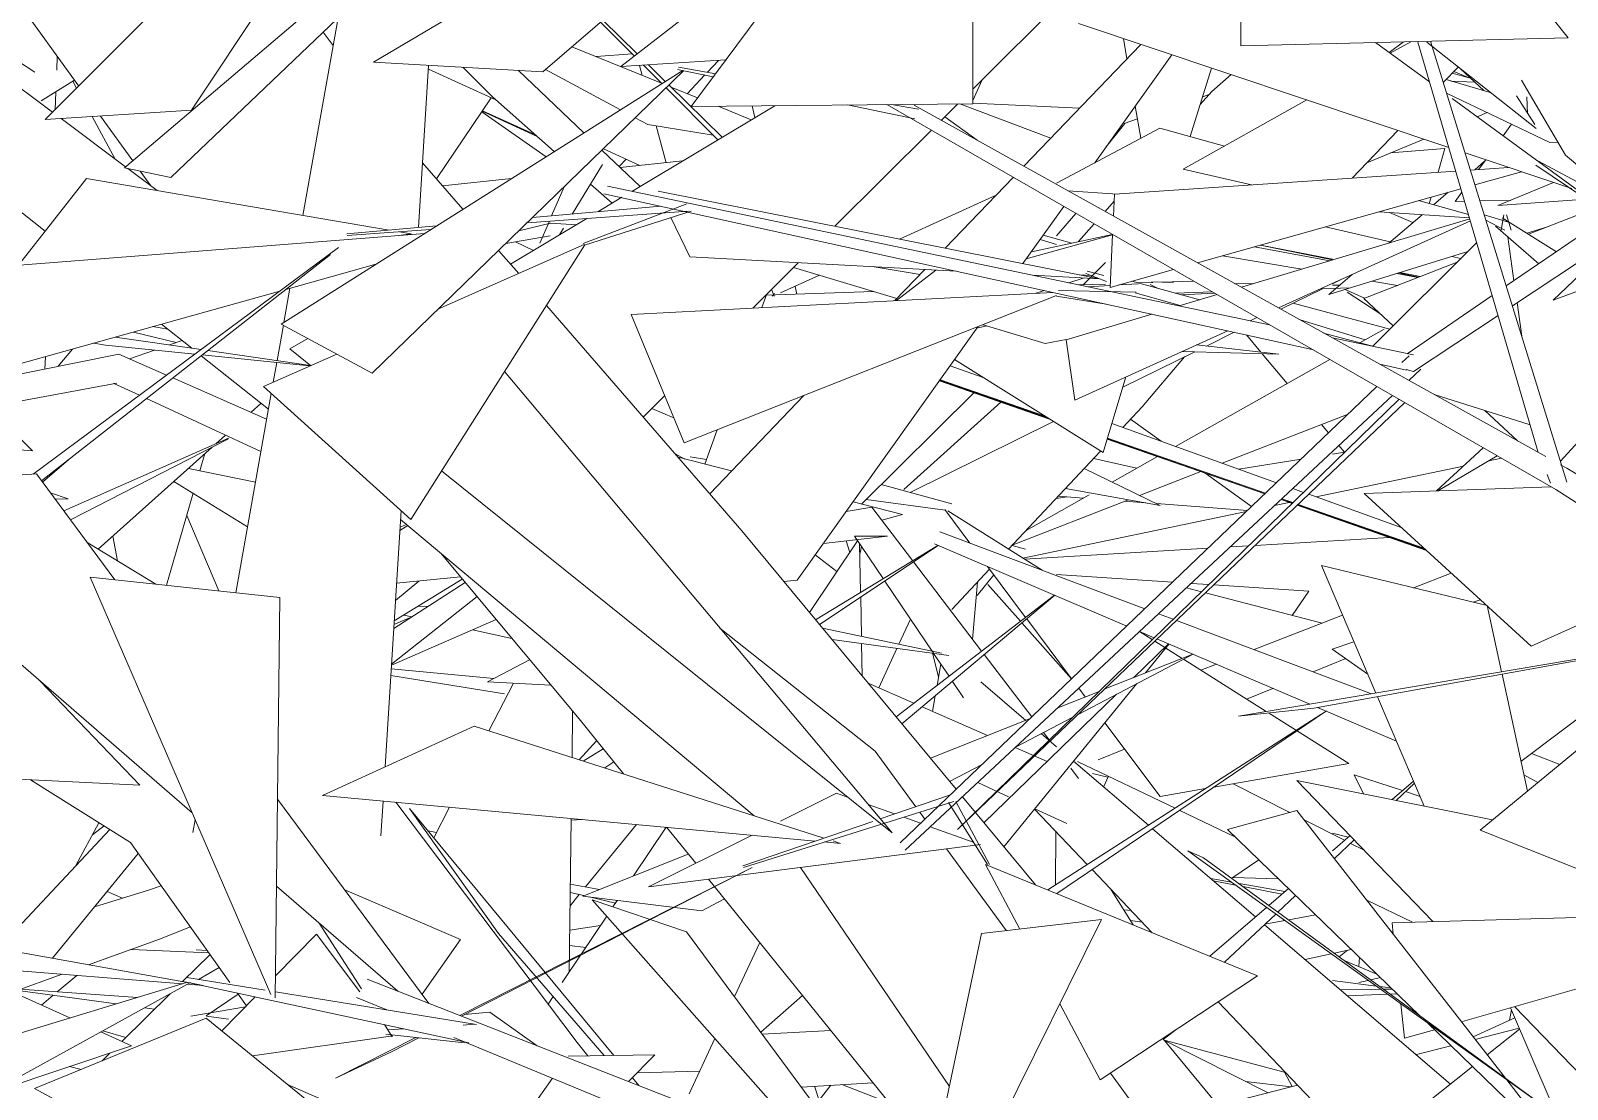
# Model space of a CAD drawing. Header units: millimetres. Extents: x 78096 to 288885, y -20632 to 149556.
# Drawn here: x 251106.8 to 251387.7, y 94326.8 to 94520.3 of the extents above; entities that cross this region are included whole.
import ezdxf

# ---------------------------------------------------------------- set-up
doc = ezdxf.new("R2010")
doc.units = ezdxf.units.MM
doc.layers.add('G-IMPT', color=8, linetype='Continuous', lineweight=9)
doc.layers.add('L-PLNT', color=71, linetype='Continuous', lineweight=9)

# ---------------------------------------------------------------- blocks, each defined once
blk = doc.blocks.new('ZZ-V - Tree Broadleaf 1 - 3dtree rotund SIMPLU-4826059-TOMH A-A')
at = {"layer": 'G-IMPT'}
for p, q in [((25582.55, 94509.63), (25618.76, 94545.66)), ((25414.34, 94505.38), (25379.02, 94531.78)), ((25419.12, 94510.17), (25403.18, 94532.23)), ((25466.54, 94522.65), (25460.1, 94486.54)), ((25465.64, 94517.58), (25463.78, 94520.02)), ((25412.95, 94483.64), (25369.84, 94518)), ((25591.88, 94495.51), (25613.26, 94517.79)), ((25483.07, 94513.96), (25481.23, 94484.32)), ((25604.86, 94496.16), (25618.94, 94515.89)), ((25671.72, 94513.3), (25675.98, 94509.35)), ((25520.24, 94490.93), (25546.36, 94506.59)), ((25576.8, 94503.9), (25579.84, 94506.92)), ((25427.68, 94495.4), (25415.88, 94504.22)), ((25428.99, 94496.51), (25423.08, 94504.68)), ((25681.06, 94503.19), (25679.52, 94501.08)), ((25557.35, 94484.55), (25574.99, 94502.1)), ((25433.43, 94491.1), (25428.1, 94495.09)), ((25432.27, 94491.97), (25430.35, 94494.63)), ((25489.35, 94487.66), (25481.97, 94496.17)), ((25676.32, 94496.7), (25675.03, 94494.94)), ((25577.52, 94480.54), (25589.94, 94493.49)), ((25678.53, 94488.32), (25688.74, 94492.55)), ((25514.01, 94487.2), (25518.42, 94489.84)), ((25671.97, 94490.76), (25670.75, 94489.09)), ((25672.46, 94489.12), (25670.75, 94489.09)), ((25680.87, 94489.29), (25675.27, 94489.18)), ((25678.53, 94488.32), (25694.67, 94489.5)), ((25498.05, 94477.63), (25511.99, 94485.99)), ((25591.72, 94477.73), (25599.17, 94488.18)), ((25696.82, 94488.03), (25684.15, 94483.09)), ((25702.24, 94483.99), (25688.64, 94471.04)), ((25499.55, 94475.9), (25495.87, 94480.14)), ((25542.33, 94469.6), (25550.66, 94477.89)), ((25671.08, 94478), (25654.02, 94471.35)), ((25708.49, 94478.44), (25688.64, 94471.04)), ((25410.67, 94443.49), (25377.5, 94476.08)), ((25568.33, 94470.96), (25573.79, 94476.65)), ((25457.73, 94473.21), (25456.62, 94466.98)), ((25540.35, 94428.86), (25504.62, 94470.06)), ((25659.41, 94466.36), (25654.02, 94471.35)), ((25690, 94441.59), (25716.23, 94470.43)), ((25439.77, 94462.26), (25434.25, 94466.65)), ((25456.52, 94466.47), (25455.37, 94460.01)), ((25550.45, 94419.87), (25583.48, 94466.18)), ((25421.89, 94463.2), (25423.99, 94462.83)), ((25441.47, 94462.01), (25425.75, 94464.28)), ((25426.44, 94461.16), (25398.39, 94455.56)), ((25440.32, 94461.16), (25423.99, 94462.83)), ((25426.44, 94461.16), (25435.16, 94457.33)), ((25453.78, 94451.09), (25441.5, 94460.88)), ((25461.33, 94459.01), (25441.69, 94461.02)), ((25461.47, 94459.13), (25442.72, 94461.83)), ((25455.3, 94459.63), (25454.67, 94456.07)), ((25426.06, 94455.85), (25402.5, 94451.52)), ((25426.06, 94455.85), (25425.56, 94455.8)), ((25425.56, 94455.8), (25430.2, 94453.65)), ((25436.32, 94456.82), (25453.46, 94449.3)), ((25431.51, 94453.05), (25452.41, 94443.39)), ((25454.3, 94454.01), (25447.81, 94417.57)), ((25522.3, 94449.67), (25526.24, 94453.59)), ((25534.46, 94435.66), (25551.66, 94453.59)), ((25682.11, 94445.34), (25676.13, 94450.87)), ((25376.48, 94446.2), (25410.67, 94443.49)), ((25446.49, 94445.81), (25416.38, 94432.56)), ((25417.62, 94430.89), (25446.49, 94445.71)), ((25667.35, 94436.17), (25675.87, 94444.06)), ((25412.51, 94437.79), (25417.32, 94441.94)), ((25678.43, 94442.59), (25667.59, 94436.18)), ((25688.29, 94436.91), (25654.08, 94435.7)), ((25684.62, 94407.79), (25654.08, 94435.7)), ((25478.03, 94432.58), (25475.12, 94385.73)), ((25564.11, 94433.21), (25559.38, 94432.39)), ((25564.11, 94433.21), (25571.56, 94423.43)), ((25477.8, 94428.95), (25479.29, 94429.84)), ((25477.84, 94429.55), (25479.04, 94430.05)), ((25542.62, 94376.79), (25477.93, 94430.98)), ((25433.23, 94419.13), (25420.75, 94426.67)), ((25579.51, 94381.64), (25540.35, 94428.86)), ((25552.72, 94413.94), (25561.5, 94427.08)), ((25566.97, 94427.88), (25555.24, 94426.58)), ((25566.97, 94427.88), (25560.96, 94427.88)), ((25560.96, 94427.88), (25566.17, 94420.16)), ((25576.51, 94428.7), (25614, 94414.65)), ((25510.57, 94394.49), (25485.28, 94424.82)), ((25553.75, 94424.5), (25557.73, 94421.43)), ((25553.81, 94412.64), (25576.14, 94426.22)), ((25554.56, 94411.74), (25576.23, 94426.18)), ((25561.87, 94426.53), (25562.05, 94417.65)), ((25561.95, 94424.82), (25562.2, 94426.05)), ((25610.69, 94411.48), (25575.54, 94426.48)), ((25571.74, 94423.19), (25584.16, 94406.88)), ((25646.28, 94422.54), (25676.59, 94415.26)), ((25646.28, 94422.54), (25656.25, 94399.23)), ((25550.45, 94419.87), (25547.99, 94419.65)), ((25566.49, 94419.69), (25575.38, 94406.51)), ((25684.62, 94407.79), (25713.49, 94420.75)), ((25562.07, 94416.74), (25562.21, 94409.6)), ((25568.53, 94394.89), (25597.52, 94417.11)), ((25569.6, 94393.6), (25597.54, 94417.1)), ((25674.05, 94415.87), (25675.32, 94416.29)), ((25721.21, 94415.78), (25682.76, 94386.72)), ((25569.06, 94408.14), (25571.19, 94412.72)), ((25616.51, 94413.71), (25619.18, 94412.71)), ((25676.59, 94415.26), (25679.22, 94403.1)), ((25564.68, 94388.63), (25536.33, 94411.12)), ((25555.07, 94411.11), (25576.83, 94406.49)), ((25615.71, 94409.33), (25613.04, 94410.47)), ((25619.77, 94412.49), (25655.47, 94399.1)), ((25556.82, 94409), (25578.19, 94406.1)), ((25562.24, 94408.27), (25562.36, 94402.33)), ((25565.35, 94400.19), (25568.7, 94407.39)), ((25611.94, 94402.03), (25618.34, 94408.24)), ((25614.12, 94402.9), (25618.44, 94408.2)), ((25644.15, 94397.19), (25616.23, 94409.11)), ((25648.25, 94407.28), (25652.24, 94408.6)), ((25648.25, 94407.28), (25654.78, 94402.66)), ((25493.83, 94401.27), (25501.53, 94405.33)), ((25576.28, 94402.21), (25575.17, 94406.51)), ((25575.4, 94406.47), (25578.21, 94402.31)), ((25576.02, 94400.63), (25576.69, 94404.57)), ((25584.64, 94406.25), (25593.32, 94394.86)), ((25601.79, 94395.34), (25622.83, 94406.33)), ((25606.58, 94399.91), (25622.81, 94406.34)), ((25430.27, 94382.37), (25412.07, 94401.43)), ((25578.84, 94401.37), (25580.88, 94398.35)), ((25679.31, 94402.66), (25683.93, 94381.29)), ((25493.83, 94401.27), (25505.39, 94400.7)), ((25494.09, 94392.31), (25498.59, 94401.04)), ((25563.43, 94401.04), (25571.77, 94397.38)), ((25575.21, 94395.87), (25575.69, 94398.72)), ((25584.02, 94401.27), (25592.25, 94394.23)), ((25584.6, 94375.5), (25608.83, 94399.02)), ((25588.23, 94371.13), (25612.53, 94400.95)), ((25598.11, 94396.55), (25605.66, 94399.54)), ((25656.53, 94398.56), (25665.09, 94378.57)), ((25509.29, 94387.45), (25509.4, 94395.89)), ((25573.29, 94396.71), (25585.26, 94391.46)), ((25647.2, 94395.95), (25597.9, 94362.58)), ((25660.02, 94390.42), (25645.56, 94396.59)), ((25518.69, 94384.45), (25510.57, 94394.49)), ((25574.81, 94387.31), (25592.95, 94394.51)), ((25590.47, 94389.42), (25600.82, 94394.83)), ((25596.25, 94363.25), (25646.16, 94395.3)), ((25595.06, 94391.82), (25597.86, 94389.43)), ((25595.46, 94392.03), (25596.68, 94390.44)), ((25511.31, 94386.81), (25514.98, 94389.03)), ((25572.12, 94378.46), (25564.68, 94388.63)), ((25590.28, 94389.25), (25596.13, 94386.69)), ((25684.67, 94388.16), (25689.88, 94386.2)), ((25372.02, 94385.26), (25430.27, 94382.37)), ((25515.27, 94385.54), (25516.91, 94386.64)), ((25578.32, 94383.08), (25584.24, 94386.17)), ((25600.45, 94385.49), (25601.87, 94383.62)), ((25600.97, 94386.77), (25614.65, 94375.06)), ((25428.59, 94371.92), (25410.31, 94383.36)), ((25583.45, 94382.88), (25589.1, 94380.27)), ((25659.2, 94379.76), (25663.13, 94383.13)), ((25663.29, 94382.77), (25659.94, 94379.61)), ((25685.84, 94382.86), (25683.29, 94384.26)), ((25474.74, 94379.49), (25474.34, 94373.13)), ((25510.22, 94335.35), (25477.09, 94379.27)), ((25593.99, 94364.18), (25580.65, 94380.27)), ((25440.4, 94376.05), (25439.99, 94373.75)), ((25495.88, 94355.3), (25479.58, 94378.14)), ((25479.58, 94378.14), (25516.95, 94333)), ((25484.01, 94372.78), (25486.89, 94378.36)), ((25508.77, 94348.18), (25509.14, 94376.31)), ((25573.79, 94376.17), (25572.87, 94377.44)), ((25593.84, 94378.02), (25603.49, 94367.9)), ((25593.87, 94378.06), (25599.73, 94375.36)), ((25520.56, 94365.81), (25526.5, 94374.7)), ((25531.9, 94368.11), (25526.57, 94374.7)), ((25597.7, 94364.18), (25597.74, 94373.93)), ((25615.4, 94374.42), (25634.22, 94358.31)), ((25446.76, 94346.31), (25428.59, 94371.92)), ((25588.7, 94355.79), (25577.76, 94370.74)), ((25648.32, 94370.41), (25651.53, 94373.17)), ((25652.29, 94372.38), (25648.67, 94368.96)), ((25511.25, 94362.12), (25530.55, 94369.77)), ((25575.53, 94314.15), (25534.24, 94365.21)), ((25578.29, 94327.32), (25551.04, 94367.35)), ((25604.38, 94366.97), (25615.37, 94355.43)), ((25511.25, 94362.12), (25533.01, 94359.42)), ((25607.88, 94363.29), (25611.87, 94356.86)), ((25636.68, 94360.42), (25640.25, 94363.48)), ((25641.54, 94362.23), (25638.34, 94359.21)), ((25530.25, 94355.59), (25512.98, 94361.45)), ((25512.98, 94361.45), (25554.38, 94314.63)), ((25516.78, 94360.16), (25517.57, 94361.34)), ((25533.01, 94359.42), (25537.17, 94361.59)), ((25625.87, 94351.13), (25636.25, 94360.05)), ((25511.05, 94351.58), (25515.63, 94358.44)), ((25637.94, 94358.84), (25628.6, 94350.02)), ((25635.88, 94356.89), (25669.91, 94327.77)), ((25495.88, 94355.3), (25515.16, 94332.97)), ((25530.25, 94355.59), (25563.03, 94311.24)), ((25539, 94343.75), (25543.61, 94353.63)), ((25507.52, 94346.31), (25510.87, 94351.32)), ((25396.25, 94349.41), (25417.48, 94339.84)), ((25449.77, 94342.06), (25448.13, 94344.39)), ((25504.91, 94342.39), (25505.83, 94343.77)), ((25543.81, 94337.23), (25551.44, 94343.95)), ((25627.4, 94342.8), (25648.27, 94320.9)), ((25494.24, 94340.89), (25489.61, 94340.46)), ((25494.24, 94340.89), (25502.93, 94334.77)), ((25674.05, 94336.38), (25681.63, 94339.89)), ((25680.86, 94341.68), (25688.63, 94323.52)), ((25423.14, 94337.29), (25428.79, 94334.75)), ((25556.59, 94337.58), (25544.06, 94336.9)), ((25674.41, 94335.91), (25682.45, 94337.98)), ((25676.61, 94333.1), (25682.52, 94337.8)), ((25428.79, 94334.75), (25402.47, 94325.92)), ((25512.16, 94332.92), (25510.22, 94335.35)), ((25530.71, 94325.98), (25535.42, 94336.07)), ((25630.47, 94320.18), (25617.28, 94336.09)), ((25663.64, 94333.14), (25669.97, 94334.77)), ((25520.33, 94328.92), (25521.5, 94327.49)), ((25521.22, 94329.84), (25532.64, 94330.13)), ((25615.19, 94319.57), (25607.74, 94329.76)), ((25661.95, 94321.44), (25673.91, 94330.95)), ((25493.68, 94311.88), (25457.3, 94327.68)), ((25564.33, 94328.01), (25551.22, 94327.22)), ((25627.45, 94323.82), (25641.93, 94327.55))]:
    blk.add_line(p, q, dxfattribs=at)
blk = doc.blocks.new('ZZ-V - Tree Broadleaf 1 - 3dtree rotund SIMPLU-4826034-TOMH A-A')
at = {"layer": 'G-IMPT'}
for p, q in [((25632.02, 94592.91), (25631.53, 94517.5)), ((25691.42, 94518.99), (25632.02, 94592.91)), ((25413, 94504.04), (25488.48, 94579.82)), ((25439.76, 94505.75), (25488.77, 94579.78)), ((25427.46, 94495.22), (25514.48, 94569.15)), ((25515.41, 94569.2), (25435.93, 94493.49)), ((25503.96, 94512.79), (25556.33, 94557.9)), ((25518.19, 94513.73), (25554.15, 94541.64)), ((25531.1, 94506.44), (25557.11, 94541.47)), ((25582.56, 94506.95), (25582.52, 94539.99)), ((25472.98, 94514.52), (25508.02, 94535.3)), ((25601.88, 94521.59), (25669.57, 94498.96)), ((25691.42, 94518.99), (25631.53, 94517.5)), ((25656.18, 94518.11), (25666.03, 94510.92)), ((25658.85, 94516.16), (25662.61, 94518.27)), ((25663.93, 94518.17), (25685.94, 94443.21)), ((25665.53, 94518.19), (25685.52, 94502.39)), ((25666.23, 94518.36), (25691.17, 94437.8)), ((25472.98, 94514.52), (25503.96, 94512.79)), ((25537.42, 94514.95), (25518.19, 94513.73)), ((25528.74, 94513.64), (25535.56, 94512.44)), ((25668.57, 94510.81), (25671.29, 94513.64)), ((25529.52, 94513.04), (25456.14, 94466.68)), ((25472.73, 94457.7), (25529.76, 94513.01)), ((25528.57, 94513.2), (25535.11, 94511.84)), ((25669.09, 94511.35), (25677.16, 94509.01)), ((25690.9, 94497.57), (25682.87, 94511.24)), ((25669.18, 94508.86), (25688.03, 94499.86)), ((25681.94, 94508.39), (25685.28, 94503.17)), ((25683.83, 94508.18), (25683.93, 94505.12)), ((25413, 94504.04), (25439.76, 94505.75)), ((25531.1, 94506.44), (25582.56, 94506.95)), ((25559.66, 94506.72), (25571.95, 94504.16)), ((25689.12, 94436.44), (25566.82, 94506.79)), ((25567.7, 94506.8), (25572.66, 94505.93)), ((25687.33, 94442.44), (25571.83, 94506.66)), ((25621.02, 94494.96), (25643.63, 94507.63)), ((25670.16, 94507.91), (25693.28, 94491.03)), ((25597.86, 94492.42), (25616.73, 94502.5)), ((25628.55, 94499.18), (25616.73, 94502.5)), ((25651.9, 94493.36), (25660.24, 94502.08)), ((25689.53, 94499.91), (25688.03, 94499.86)), ((25672.55, 94497.97), (25692.06, 94491.44)), ((25735.38, 94459.86), (25690.9, 94497.57)), ((25427.46, 94495.22), (25435.93, 94493.49)), ((25608.47, 94490.4), (25670.83, 94494.65)), ((25621.02, 94494.96), (25633.48, 94492.1)), ((25673.52, 94494.83), (25680.49, 94495.31)), ((25674.36, 94492.13), (25682.86, 94494.52)), ((25685.5, 94495.74), (25707.82, 94480.55)), ((25686, 94496.47), (25703.17, 94487.17)), ((25408.09, 94477.44), (25420.53, 94493.31)), ((25475.85, 94483.85), (25420.53, 94493.31)), ((25515.8, 94491.86), (25636.79, 94466.54)), ((25623.62, 94477.87), (25671.79, 94491.4)), ((25530.3, 94488.63), (25511.35, 94481.43)), ((25515.13, 94490.5), (25644.62, 94462.04)), ((25525.05, 94490.96), (25605.69, 94474.95)), ((25599.91, 94491.05), (25609.02, 94490.43)), ((25608.47, 94490.4), (25608.28, 94486.4)), ((25673.17, 94486.68), (25664.06, 94489.23)), ((25501.09, 94485.2), (25530.5, 94487.32)), ((25502.07, 94486.15), (25525.54, 94488.21)), ((25511.55, 94481.11), (25531.1, 94487.32)), ((25530.83, 94478.95), (25527.37, 94486.13)), ((25631.67, 94473.39), (25673.41, 94485.89)), ((25656.85, 94487.2), (25673.35, 94486.09)), ((25676.06, 94486.63), (25680.49, 94485.28)), ((25676.36, 94485.66), (25679.81, 94483.82)), ((25679.66, 94486.62), (25679.12, 94483.84)), ((25679.3, 94486.12), (25689.25, 94479.9)), ((25698.77, 94486.4), (25680.08, 94473.64)), ((25680.11, 94486.61), (25680.96, 94483.82)), ((25386.51, 94475.75), (25482.36, 94483.24)), ((25468.15, 94483.17), (25484.51, 94484.61)), ((25468.2, 94482.84), (25483.45, 94483.94)), ((25477.65, 94482.88), (25479.88, 94483.16)), ((25479.88, 94483.16), (25477.73, 94483.53)), ((25608.11, 94483.04), (25607.64, 94473.37)), ((25673.51, 94485.52), (25638.42, 94469.63)), ((25678.1, 94484.56), (25686.04, 94477.7)), ((25702.52, 94484.16), (25681.2, 94470.01)), ((25410.78, 94439.23), (25466.63, 94480.69)), ((25479.81, 94430.97), (25511.65, 94481.14)), ((25511.5, 94481.19), (25484.77, 94469.37)), ((25655.66, 94462.62), (25674.67, 94481.58)), ((25681.49, 94474.6), (25680.37, 94482.6)), ((25465.17, 94479.41), (25412.33, 94438.03)), ((25457, 94473.01), (25473.41, 94477.6)), ((25530.83, 94478.95), (25579.51, 94476.35)), ((25575.79, 94476.55), (25568.61, 94470.97)), ((25593.49, 94475.6), (25605.69, 94474.95)), ((25600.11, 94474.22), (25602.9, 94475.1)), ((25602.03, 94475.68), (25604.28, 94475.54)), ((25603.23, 94475.94), (25607.01, 94474.46)), ((25603.44, 94476.33), (25606.53, 94475.58)), ((25607.64, 94473.37), (25619.24, 94476.64)), ((25624.09, 94471.12), (25611.6, 94474.49)), ((25400.93, 94457.34), (25455.85, 94472.69)), ((25597.17, 94472.47), (25520.12, 94468.44)), ((25529.8, 94444.94), (25597.86, 94471.87)), ((25594.07, 94472.3), (25595.64, 94472.8)), ((25598.25, 94472.8), (25612.42, 94472.48)), ((25603.58, 94473.49), (25607.66, 94473.73)), ((25609.25, 94473.83), (25612.81, 94474.04)), ((25620.47, 94470.04), (25612.25, 94472.37)), ((25620.31, 94469.99), (25627.21, 94472.06)), ((25677.52, 94471.89), (25661.96, 94461.26)), ((25682.93, 94464.44), (25682.06, 94470.6)), ((25472.73, 94457.7), (25456.14, 94466.68)), ((25529.8, 94444.94), (25520.12, 94468.44)), ((25599.65, 94463.81), (25615.28, 94468.49)), ((25634.5, 94467.86), (25633.24, 94467.29)), ((25678.58, 94468.27), (25663.09, 94457.99)), ((25457.7, 94462.15), (25461.02, 94464.04)), ((25599.65, 94463.81), (25601.19, 94452.78)), ((25629.15, 94465.44), (25601.19, 94452.78)), ((25656.1, 94462.5), (25646.69, 94465.04)), ((25648.32, 94464.13), (25663.13, 94461.03)), ((25466.27, 94461.2), (25452.89, 94455.28)), ((25457.7, 94462.15), (25461.51, 94459.09)), ((25661.01, 94459.63), (25662.3, 94460.87)), ((25496.95, 94457.99), (25567.8, 94373.66)), ((25656.96, 94459.33), (25661.81, 94458.26)), ((25663.09, 94457.99), (25661.77, 94458.36)), ((25662.27, 94456.37), (25664.48, 94458.44)), ((25479.81, 94430.97), (25452.89, 94455.28)), ((25569.25, 94371.83), (25656.43, 94455.24)), ((25570.21, 94370.53), (25659.29, 94453.6)), ((25660.47, 94452.92), (25579.75, 94374.31)), ((25579.75, 94374.31), (25661.52, 94452.31)), ((25684.47, 94448.24), (25666.92, 94453.79)), ((25691.16, 94440.31), (25689.98, 94440.97)), ((25411.4, 94439.28), (25371.56, 94436.55)), ((25411.4, 94439.28), (25425.74, 94419.93)), ((25485.45, 94439.85), (25567.8, 94373.66)), ((25687.54, 94439.17), (25688.19, 94437.57)), ((25751.02, 94404.48), (25691.16, 94440.31)), ((25371.56, 94436.55), (25439.84, 94377.34)), ((25727.45, 94411.77), (25689.12, 94436.44)), ((25455.89, 94416.71), (25421.2, 94420.42)), ((25454.21, 94344.14), (25421.2, 94420.42)), ((25455.89, 94416.71), (25455.05, 94343.5)), ((25675.29, 94374.15), (25720.8, 94411.76)), ((25631.13, 94395), (25718.29, 94409.69)), ((25717.33, 94409.5), (25644.93, 94396.48)), ((25631.13, 94395), (25644.93, 94396.48)), ((25491.42, 94393.17), (25463.7, 94380.51)), ((25491.42, 94393.17), (25555.35, 94372.72)), ((25677.59, 94376.04), (25641.8, 94383.27)), ((25641.8, 94383.27), (25666.65, 94357.46)), ((25455.47, 94379.84), (25483.13, 94342.51)), ((25463.7, 94380.51), (25553.77, 94372.18)), ((25540.67, 94367.34), (25579.1, 94379.39)), ((25547.4, 94375.82), (25557.66, 94380.92)), ((25559.67, 94380.2), (25557.66, 94380.92)), ((25568.25, 94377.13), (25563.44, 94378.85)), ((25565.63, 94376.24), (25578.51, 94380.65)), ((25585.24, 94367.88), (25578.1, 94379.23)), ((25585.6, 94367.89), (25579.48, 94379.42)), ((25573.01, 94375.43), (25569.96, 94376.52)), ((25641.81, 94377.76), (25629.09, 94374.26)), ((25641.81, 94377.76), (25679.95, 94328.81)), ((25523.25, 94363.82), (25542.23, 94373.25)), ((25540.53, 94367.65), (25564.28, 94375.78)), ((25582.65, 94371.99), (25574.78, 94374.8)), ((25664.29, 94340.25), (25629.09, 94374.26)), ((25675.29, 94374.15), (25705.02, 94362.38)), ((25523.25, 94363.82), (25583.94, 94371.53)), ((25555.39, 94372.03), (25558.36, 94371.76)), ((25557.01, 94372.19), (25558.36, 94371.76)), ((25624.76, 94369.14), (25621.84, 94370.39)), ((25687.25, 94323.45), (25621.84, 94370.39)), ((25634.58, 94347.57), (25584.89, 94367.9)), ((25591.18, 94356.08), (25584.89, 94367.9)), ((25624.76, 94369.14), (25687.28, 94323.45)), ((25488.76, 94340.31), (25542.24, 94367.35)), ((25489.08, 94340.18), (25542.24, 94367.35)), ((25455.28, 94363.95), (25477.42, 94344.75)), ((25488.9, 94354.19), (25467.75, 94363.26)), ((25358.43, 94360.85), (25438.99, 94346.31)), ((25463.08, 94357.18), (25470.81, 94345.14)), ((25606.06, 94357.81), (25579.79, 94304.68)), ((25606.06, 94357.81), (25584.12, 94355.25)), ((25659.2, 94357.25), (25723.33, 94359.08)), ((25659.2, 94357.25), (25659.43, 94355.14)), ((25455.09, 94347.52), (25462.56, 94355.17)), ((25470.49, 94344.6), (25462.56, 94355.17)), ((25488.9, 94354.19), (25481.89, 94344.19)), ((25584.12, 94355.25), (25574.02, 94306.94)), ((25672.08, 94339.17), (25727.35, 94354.98)), ((25353.29, 94352.81), (25438.09, 94346.09)), ((25356.78, 94321.44), (25438.82, 94346.31)), ((25373.58, 94310.04), (25439.54, 94346.31)), ((25438.5, 94346.45), (25490.4, 94335.32)), ((25438.85, 94347.25), (25453.2, 94344.92)), ((25439.01, 94346.02), (25441.88, 94345.79)), ((25439.4, 94346.24), (25441.88, 94345.79)), ((25471.87, 94346.92), (25583.58, 94303.2)), ((25634.58, 94347.57), (25605.85, 94328.51)), ((25445.29, 94337.46), (25451.36, 94343.69)), ((25455.06, 94344.61), (25491.81, 94338.64)), ((25469.88, 94343.59), (25475.42, 94341.3)), ((25605.85, 94328.51), (25598.45, 94342.42)), ((25660.81, 94342.42), (25661.5, 94336.14)), ((25442.44, 94339.78), (25411.04, 94326.97)), ((25442.44, 94339.78), (25504.56, 94289.21)), ((25681.63, 94341.9), (25698.5, 94324.38)), ((25474.99, 94338.62), (25476.42, 94336.4)), ((25475.23, 94336.86), (25489.66, 94335.3)), ((25475.65, 94337.68), (25478.53, 94337.86)), ((25489.37, 94338.54), (25491.48, 94338.68)), ((25661.5, 94336.14), (25666.93, 94337.7)), ((25690.35, 94315.07), (25665.6, 94338.99)), ((25450.91, 94332.89), (25476.52, 94336.55)), ((25466.03, 94328.82), (25480.75, 94336.26)), ((25476.32, 94333.66), (25481.3, 94336.2)), ((25487.69, 94336.25), (25579.9, 94298.25)), ((25476.32, 94333.66), (25466.03, 94328.82)), ((25524.42, 94333.12), (25508.6, 94332.86)), ((25524.42, 94333.12), (25519.64, 94328.22)), ((25487.46, 94303.13), (25505.72, 94328.82)), ((25680.16, 94328.53), (25684.47, 94323)), ((25509.37, 94273.54), (25411.04, 94326.97))]:
    blk.add_line(p, q, dxfattribs=at)
blk = doc.blocks.new('ZZ-V - Tree Broadleaf 2 - 3dtree rotund SIMPLU-4826084-TOMH A-A')
at = {"layer": 'G-IMPT'}
for p, q in [((25349.1, 94553.28), (25411.07, 94512.7)), ((25521.21, 94516.07), (25514.92, 94522.23)), ((25520.69, 94515.67), (25514.51, 94521.88)), ((25509.26, 94517.35), (25525.64, 94510.7)), ((25610.73, 94515.16), (25610.09, 94518.85)), ((25415.1, 94513.08), (25415.2, 94515.6)), ((25522.11, 94512.13), (25521.61, 94513.95)), ((25525.71, 94510.63), (25522.36, 94514)), ((25526.35, 94511.04), (25523.27, 94514.05)), ((25418.35, 94511.24), (25412.22, 94507.45)), ((25418.04, 94511.05), (25418.73, 94509.79)), ((25495.39, 94507.65), (25483.03, 94513.28)), ((25518.13, 94505.85), (25504.47, 94513.23)), ((25626.17, 94513.47), (25622.3, 94500.94)), ((25626.23, 94509.18), (25629.79, 94512.26)), ((25414.81, 94505.85), (25414.94, 94509.13)), ((25535.94, 94500.35), (25526.49, 94509.84)), ((25536.75, 94500.83), (25527.03, 94510.36)), ((25527.44, 94509.97), (25532.26, 94508.01)), ((25624.1, 94506.78), (25626.23, 94509.18)), ((25536, 94506.49), (25542.07, 94504.02)), ((25613.27, 94500.65), (25612.25, 94506.51)), ((25676.59, 94505.32), (25674.75, 94504.56)), ((25421.56, 94504.59), (25425.78, 94496.82)), ((25523.13, 94503.15), (25520.86, 94504.37)), ((25523.13, 94503.15), (25535.09, 94501.2)), ((25526.5, 94496.17), (25524.65, 94502.9)), ((25577.45, 94504.55), (25583.35, 94500.26)), ((25665, 94500.49), (25654.56, 94496.14)), ((25521.68, 94495.67), (25515.02, 94498.71)), ((25606.75, 94487.24), (25608.41, 94489.11)), ((25608.11, 94482.98), (25592.34, 94478.59)), ((25593.27, 94479.9), (25608.05, 94483.07)), ((25601.87, 94481.75), (25604.74, 94484.98)), ((25647.03, 94484.45), (25658.86, 94481.68)), ((25634.05, 94480.8), (25647.8, 94478.22)), ((25635.07, 94481.08), (25648.32, 94478.42)), ((25635.14, 94481.1), (25648.32, 94478.51)), ((25602.72, 94473.86), (25606.81, 94477.91)), ((25642.71, 94476.7), (25628.19, 94479.15)), ((25670.13, 94479.04), (25671.75, 94478.66)), ((25660.18, 94473.74), (25655.53, 94474.53)), ((25660.05, 94475.93), (25663.92, 94475.2)), ((25660.33, 94476.01), (25664.06, 94475.26)), ((25660.61, 94476.1), (25664.34, 94475.37)), ((25432.63, 94466.2), (25435.41, 94465.74)), ((25412.94, 94458.46), (25413.03, 94460.72)), ((25613.51, 94451.53), (25621.26, 94460.68)), ((25562.24, 94433.78), (25582.77, 94454.11)), ((25609.97, 94447.76), (25613.51, 94451.53)), ((25589.09, 94425.56), (25605.93, 94443.46)), ((25538.47, 94439.83), (25528.67, 94442.33)), ((25530.87, 94442.43), (25533.88, 94441.91)), ((25436.52, 94437.92), (25449.96, 94429.63)), ((25451.41, 94437.77), (25439.16, 94440.28)), ((25417.16, 94434.73), (25413.98, 94435.8)), ((25417.16, 94434.73), (25414.8, 94434.69)), ((25569.7, 94431.88), (25560.66, 94434.19)), ((25569.7, 94431.88), (25565.9, 94430.86)), ((25578.7, 94414.5), (25585.61, 94421.85)), ((25489.24, 94420.07), (25476.78, 94412.45)), ((25481.26, 94419.7), (25477.01, 94416.15)), ((25488.9, 94420.48), (25477.2, 94419.29)), ((25624.34, 94417.74), (25621.6, 94418.45)), ((25646.44, 94412.01), (25625.07, 94417.55)), ((25476.16, 94402.45), (25496.94, 94399.09)), ((25495.01, 94401.89), (25476.24, 94403.67)), ((25510.59, 94387.04), (25513.77, 94390.52)), ((25607.26, 94383.84), (25604.43, 94384.55)), ((25606.48, 94382.05), (25607.35, 94384.04)), ((25661.12, 94381.4), (25652.26, 94384.3)), ((25652.26, 94384.3), (25653.96, 94380.81)), ((25664.32, 94380.35), (25661.66, 94381.23)), ((25509.14, 94375.98), (25511.17, 94376.12)), ((25424.79, 94374.3), (25407.04, 94355.33)), ((25418.59, 94367.68), (25422.81, 94375.53)), ((25423.74, 94374.95), (25421.64, 94373.34)), ((25482.99, 94374.02), (25484.52, 94373.77)), ((25511.73, 94363.78), (25521.06, 94375.2)), ((25651.18, 94372.87), (25648.32, 94373.59)), ((25430.01, 94369.91), (25414.29, 94350.77)), ((25634.83, 94368.72), (25629.92, 94365.37)), ((25629.85, 94364.64), (25626.05, 94365.31)), ((25630.59, 94364.11), (25626.54, 94364.89)), ((25638.41, 94365.25), (25630.1, 94365.49)), ((25421.98, 94360.13), (25431.85, 94363.18)), ((25424.29, 94362.95), (25427.13, 94361.72)), ((25431.85, 94363.18), (25434.2, 94364.01)), ((25508.93, 94360.35), (25510.61, 94362.4)), ((25511.46, 94362.2), (25508.96, 94362.79)), ((25514.29, 94363.32), (25508.98, 94364.28)), ((25517.23, 94360.84), (25512.42, 94361.98)), ((25639.62, 94362.95), (25631.23, 94364.4)), ((25639.1, 94362.49), (25632, 94363.85)), ((25610.16, 94359.62), (25611.48, 94359.51)), ((25433.91, 94354.22), (25439.53, 94356.5)), ((25514.48, 94356.72), (25508.87, 94355.91)), ((25613.54, 94357.36), (25611.39, 94357.63)), ((25635.96, 94356.96), (25639.61, 94357.64)), ((25640.31, 94357.77), (25645.21, 94358.68)), ((25420.93, 94349.57), (25433.91, 94354.22)), ((25443.12, 94351.44), (25438.08, 94346.48)), ((25440.6, 94352.32), (25442.61, 94352.16)), ((25511.79, 94352.7), (25508.84, 94353.07)), ((25643.3, 94350.54), (25648.07, 94351.57)), ((25648.63, 94351.69), (25651.75, 94352.37)), ((25651.04, 94352.21), (25649.55, 94351.02)), ((25444.8, 94349.07), (25441.01, 94346.9)), ((25656.41, 94347.86), (25650.43, 94350.37)), ((25406.98, 94344.57), (25416.08, 94347.83)), ((25418.79, 94347.62), (25415.2, 94344.61)), ((25648.32, 94346.66), (25656.27, 94345.68)), ((25653.11, 94346.31), (25654.84, 94346.71)), ((25655.3, 94346.82), (25657.07, 94347.23)), ((25656.97, 94345.6), (25659.01, 94345.35)), ((25657.65, 94345.1), (25659.24, 94345.13)), ((25429.84, 94343.59), (25408.43, 94345.09)), ((25408.49, 94344.8), (25425.96, 94342.41)), ((25414.45, 94343.98), (25412.3, 94342.18)), ((25435.85, 94344.28), (25427, 94335.55)), ((25448.26, 94344.19), (25442.39, 94340.25)), ((25649.83, 94344.96), (25657.1, 94345.09)), ((25658.34, 94344.19), (25651.06, 94343.9)), ((25660.14, 94344.26), (25658.87, 94344.21)), ((25431.15, 94341.7), (25432.98, 94341.45)), ((25439.58, 94340.18), (25449.6, 94341.88)), ((25442.49, 94340.15), (25446.49, 94339.6)), ((25681.02, 94341.32), (25680.66, 94339.44)), ((25617.39, 94335.96), (25619.91, 94337.84)), ((25639.71, 94329.88), (25617.53, 94335.78)), ((25636.54, 94326.16), (25617.59, 94335.71)), ((25424.83, 94333.42), (25423.41, 94332.02)), ((25555.64, 94321.24), (25553.59, 94327.36)), ((25556.62, 94327.54), (25554.45, 94324.8)), ((25567.36, 94324.26), (25558.61, 94327.66)), ((25640.76, 94327.25), (25632.42, 94328.24))]:
    blk.add_line(p, q, dxfattribs=at)
blk = doc.blocks.new('ZZ-V - Tree Broadleaf 2 - 3dtree rotund SIMPLU-4826109-TOMH A-A')
at = {"layer": 'G-IMPT'}
for p, q in [((25658.67, 94516.29), (25661.29, 94518.24)), ((25513.68, 94515.55), (25520.32, 94516.04)), ((25536.04, 94514.86), (25534.03, 94512.71)), ((25489.39, 94513.6), (25494.73, 94508.23)), ((25499.5, 94513.04), (25511.45, 94501.63)), ((25533.57, 94512.22), (25530.36, 94508.78)), ((25584.28, 94511.34), (25582.56, 94507.56)), ((25674.31, 94510.89), (25669.92, 94511.1)), ((25673.32, 94511.7), (25670.2, 94512.51)), ((25673.32, 94511.7), (25670.51, 94512.83)), ((25484.53, 94493.22), (25494.52, 94508.05)), ((25494.73, 94508.23), (25506.01, 94498.19)), ((25625.75, 94508.63), (25624.55, 94508.22)), ((25504.55, 94497.27), (25492.79, 94505.48)), ((25492.84, 94505.56), (25502.91, 94500.95)), ((25502.52, 94501.3), (25492.91, 94505.66)), ((25542.73, 94504.41), (25542.22, 94506.55)), ((25596.83, 94500.66), (25580.19, 94506.93)), ((25602.06, 94506.12), (25582.56, 94507.08)), ((25606.89, 94499), (25610.34, 94503.33)), ((25612.66, 94504.16), (25610.24, 94503.33)), ((25514.76, 94498.46), (25521.72, 94491.82)), ((25519.18, 94496.81), (25517.91, 94495.46)), ((25658.91, 94497.96), (25668.87, 94498.78)), ((25667.63, 94494.43), (25668.87, 94498.78)), ((25509.33, 94486.79), (25514.87, 94495.85)), ((25529.49, 94496.48), (25518.07, 94495.3)), ((25676.12, 94496.43), (25674.32, 94494.89)), ((25498.22, 94493.27), (25485.6, 94491.97)), ((25505.56, 94486.46), (25507.84, 94491.74)), ((25512.68, 94492.26), (25516.61, 94488.76)), ((25586.81, 94490.22), (25569.13, 94482.21)), ((25665.99, 94488.69), (25666.33, 94489.87)), ((25669.48, 94490.76), (25666.8, 94488.47)), ((25601.38, 94486.91), (25597.86, 94482.82)), ((25664.7, 94486.67), (25658.6, 94481.45)), ((25663, 94485.22), (25658.73, 94487.08)), ((25497.2, 94481.43), (25505.28, 94482.81)), ((25499.57, 94483.73), (25505.35, 94485.13)), ((25503.41, 94481.47), (25505.15, 94485.5)), ((25505.39, 94485.13), (25510.05, 94484.82)), ((25507.03, 94483.01), (25507.76, 94484.21)), ((25595.41, 94482.9), (25600.65, 94481.48)), ((25687.61, 94484.44), (25683.85, 94483.28)), ((25498.98, 94481.73), (25502.22, 94480.13)), ((25597.86, 94481.19), (25594.85, 94482.12)), ((25673.03, 94479.94), (25647.64, 94472.09)), ((25572.94, 94475.76), (25564.17, 94477.17)), ((25554.56, 94475.61), (25547.4, 94472.36)), ((25568.68, 94471.33), (25549.81, 94477.04)), ((25615.22, 94474.38), (25619.26, 94474.26)), ((25617.03, 94474.33), (25622.92, 94474.52)), ((25651.91, 94475.74), (25647.64, 94472.09)), ((25650.02, 94474.89), (25648.32, 94474.04)), ((25544.01, 94469.69), (25544.92, 94472.18)), ((25544.69, 94471.95), (25564.49, 94472.6)), ((25545.81, 94472.89), (25546.26, 94471.77)), ((25546.28, 94472.29), (25545.91, 94471.76)), ((25550.41, 94472.14), (25550.07, 94473.57)), ((25606.93, 94470.32), (25597.86, 94471.77)), ((25601.95, 94473.83), (25606.83, 94473.99)), ((25612.72, 94474.19), (25615.49, 94474.28)), ((25614.96, 94473.91), (25616.42, 94473.19)), ((25626.36, 94472.54), (25619.56, 94472.34)), ((25620.72, 94472.03), (25626.72, 94472.33)), ((25630.41, 94474.09), (25633.82, 94474.03)), ((25646.48, 94473.13), (25638.88, 94469.38)), ((25651.61, 94473.28), (25646.13, 94473.12)), ((25648.32, 94473.81), (25649.63, 94473.79)), ((25654.14, 94471.39), (25650.6, 94473.01)), ((25650.97, 94472.53), (25656.99, 94468.6)), ((25641.15, 94470.5), (25658.77, 94465.72)), ((25583.29, 94465.92), (25585.12, 94466.36)), ((25595.77, 94463.13), (25584.44, 94466.56)), ((25654.28, 94463.8), (25642.24, 94467.51)), ((25436.94, 94463.28), (25429.13, 94465.22)), ((25438.02, 94463.65), (25435.69, 94462.85)), ((25595.77, 94463.13), (25599.65, 94463.84)), ((25630.36, 94465.17), (25625.25, 94462.65)), ((25635.22, 94461.52), (25632.57, 94464.69)), ((25653.31, 94463.25), (25657.74, 94465.74)), ((25417.96, 94462.1), (25415.36, 94458.95)), ((25432.99, 94461.91), (25428.37, 94460.31)), ((25623.14, 94461.61), (25609.99, 94455.11)), ((25620.85, 94461.68), (25638.52, 94461.15)), ((25623.45, 94462.85), (25638.52, 94461.15)), ((25640.02, 94455.79), (25635.45, 94461.24)), ((25584.47, 94456.9), (25578.41, 94459.07)), ((25579.21, 94460.19), (25606.39, 94443.18)), ((25619.59, 94444.31), (25647.84, 94460.18)), ((25596.57, 94449.32), (25576.44, 94456.3)), ((25596.21, 94449.55), (25576.54, 94456.44)), ((25576.58, 94456.5), (25595.79, 94449.81)), ((25606.39, 94443.18), (25610.56, 94457.02)), ((25450.61, 94450.55), (25452.42, 94452.17)), ((25569.96, 94436.44), (25587.68, 94452.41)), ((25523.86, 94451.22), (25527.91, 94449.54)), ((25611.4, 94449.28), (25616.99, 94445.24)), ((25651.18, 94450.23), (25628.15, 94441.24)), ((25444.2, 94444.8), (25445.95, 94446.38)), ((25533.57, 94441.08), (25535.85, 94447.33)), ((25597.32, 94448.85), (25571.1, 94435.9)), ((25638.07, 94437.68), (25607.98, 94448.47)), ((25647.57, 94446.77), (25646.28, 94448.31)), ((25422.68, 94425.5), (25443.51, 94444.18)), ((25635.97, 94435.67), (25607.14, 94445.66)), ((25635.93, 94435.63), (25607.15, 94445.72)), ((25607.19, 94445.84), (25636.08, 94435.78)), ((25650.52, 94443.25), (25649.5, 94444.47)), ((25442.18, 94442.99), (25441.26, 94439.85)), ((25528.15, 94442.93), (25529.9, 94442.01)), ((25604.66, 94442.12), (25612.49, 94440.31)), ((25608.01, 94437.8), (25616.33, 94442.47)), ((25642.56, 94441.97), (25631.19, 94440.15)), ((25672.24, 94440.7), (25645.32, 94435.08)), ((25650.52, 94443.25), (25648.32, 94442.9)), ((25679.19, 94442.15), (25676.87, 94441.67)), ((25602.92, 94440.26), (25616.82, 94433.53)), ((25624.26, 94439.72), (25613.06, 94435.35)), ((25624.95, 94439.48), (25633.49, 94433.3)), ((25440.05, 94435.74), (25435.13, 94418.93)), ((25578.74, 94433.83), (25565.82, 94437.33)), ((25592.3, 94428.97), (25603.82, 94435.45)), ((25599.74, 94435.09), (25597.86, 94434.79)), ((25602.79, 94434.86), (25598.17, 94435.21)), ((25616.82, 94433.53), (25599.5, 94436.63)), ((25643, 94435.91), (25641.07, 94436.61)), ((25660.86, 94429.51), (25643.96, 94435.57)), ((25577.52, 94432.63), (25563.06, 94434.6)), ((25577.44, 94432.75), (25582.02, 94426.64)), ((25595.23, 94421.69), (25578.02, 94432.54)), ((25611.05, 94434.56), (25589.74, 94426.24)), ((25632.58, 94432.42), (25591.72, 94423.9)), ((25614.16, 94434), (25610.36, 94434.29)), ((25632.76, 94432.6), (25616.15, 94433.86)), ((25640.42, 94434.06), (25637.73, 94433.5)), ((25640.92, 94433.88), (25638.9, 94434.59)), ((25640.97, 94433.93), (25638.95, 94434.63)), ((25639.06, 94434.74), (25641.08, 94434.04)), ((25665.5, 94425.27), (25641.85, 94433.56)), ((25665.22, 94425.52), (25641.91, 94433.61)), ((25642.02, 94433.71), (25665.03, 94425.69)), ((25438.87, 94431.7), (25444.74, 94417.9)), ((25425.38, 94427.92), (25426.18, 94423.39)), ((25560.06, 94424.92), (25559.42, 94427.05)), ((25658.67, 94427.66), (25634.15, 94426.21)), ((25592.17, 94425.53), (25589.73, 94426.23)), ((25625.55, 94425.7), (25592.01, 94423.72)), ((25632.97, 94426.14), (25629.63, 94425.94)), ((25585.24, 94422.34), (25592.22, 94413.05)), ((25670.01, 94421.15), (25663.14, 94418.49)), ((25489.76, 94419.44), (25476.69, 94411.03)), ((25582.51, 94409.04), (25583.42, 94419.52)), ((25586.39, 94420.82), (25583.33, 94417.09)), ((25585.33, 94419.08), (25591.3, 94412.35)), ((25619.07, 94419.5), (25597.86, 94420.9)), ((25625.7, 94419.06), (25622.48, 94419.27)), ((25643.98, 94417.85), (25626.6, 94419)), ((25476.29, 94404.54), (25491.93, 94416.85)), ((25643.98, 94417.85), (25640.95, 94413.43)), ((25495.41, 94412.67), (25476.28, 94404.31)), ((25479.77, 94413.01), (25476.74, 94411.77)), ((25480, 94413.15), (25478.53, 94413.47)), ((25482.99, 94415.08), (25481.13, 94415.11)), ((25592.41, 94412.79), (25600.62, 94401.85)), ((25650.17, 94413.45), (25633.97, 94407.16)), ((25498.28, 94409.23), (25491.07, 94410.77)), ((25591.55, 94412.07), (25600.62, 94401.84)), ((25615.36, 94408.99), (25613.03, 94410.46)), ((25620.82, 94405.55), (25615.81, 94408.71)), ((25636.2, 94395.85), (25621.06, 94405.4)), ((25627.09, 94404.5), (25624.24, 94403.39)), ((25650.72, 94405.53), (25644.79, 94403.1)), ((25601.92, 94400.11), (25603.11, 94398.53)), ((25637.42, 94400.09), (25632.61, 94398.12)), ((25606.68, 94393.77), (25616.78, 94380.31)), ((25651.27, 94386.35), (25636.62, 94395.59)), ((25610.27, 94388.98), (25605.47, 94387.01)), ((25601.72, 94386.74), (25619.53, 94378.2)), ((25651.27, 94386.35), (25626.64, 94382.03)), ((25625.08, 94381.76), (25616.78, 94380.31)), ((25630.16, 94382.65), (25640.5, 94377.4)), ((25620.38, 94377.79), (25630.43, 94372.97)), ((25643.12, 94376.07), (25650.53, 94372.31)), ((25651.63, 94371.76), (25654.09, 94370.51)), ((25654.57, 94361.39), (25662.96, 94357.36)), ((25428.76, 94352.34), (25442.89, 94351.76)), ((25653.12, 94349.25), (25653.22, 94350.94)), ((25427.74, 94336.29), (25423.54, 94337.51)), ((25417.45, 94330.94), (25419.55, 94330.44)), ((25639.56, 94329.92), (25640.91, 94327.29))]:
    blk.add_line(p, q, dxfattribs=at)

msp = doc.modelspace()

# ---------------------------------------------------------------- block references
at = {"layer": 'L-PLNT'}
for name in ['ZZ-V - Tree Broadleaf 1 - 3dtree rotund SIMPLU-4826059-TOMH A-A', 'ZZ-V - Tree Broadleaf 2 - 3dtree rotund SIMPLU-4826109-TOMH A-A', 'ZZ-V - Tree Broadleaf 2 - 3dtree rotund SIMPLU-4826084-TOMH A-A', 'ZZ-V - Tree Broadleaf 1 - 3dtree rotund SIMPLU-4826034-TOMH A-A']:
    msp.add_blockref(name, (225696.455, 0), dxfattribs=at)

doc.saveas('drawing.dxf')
